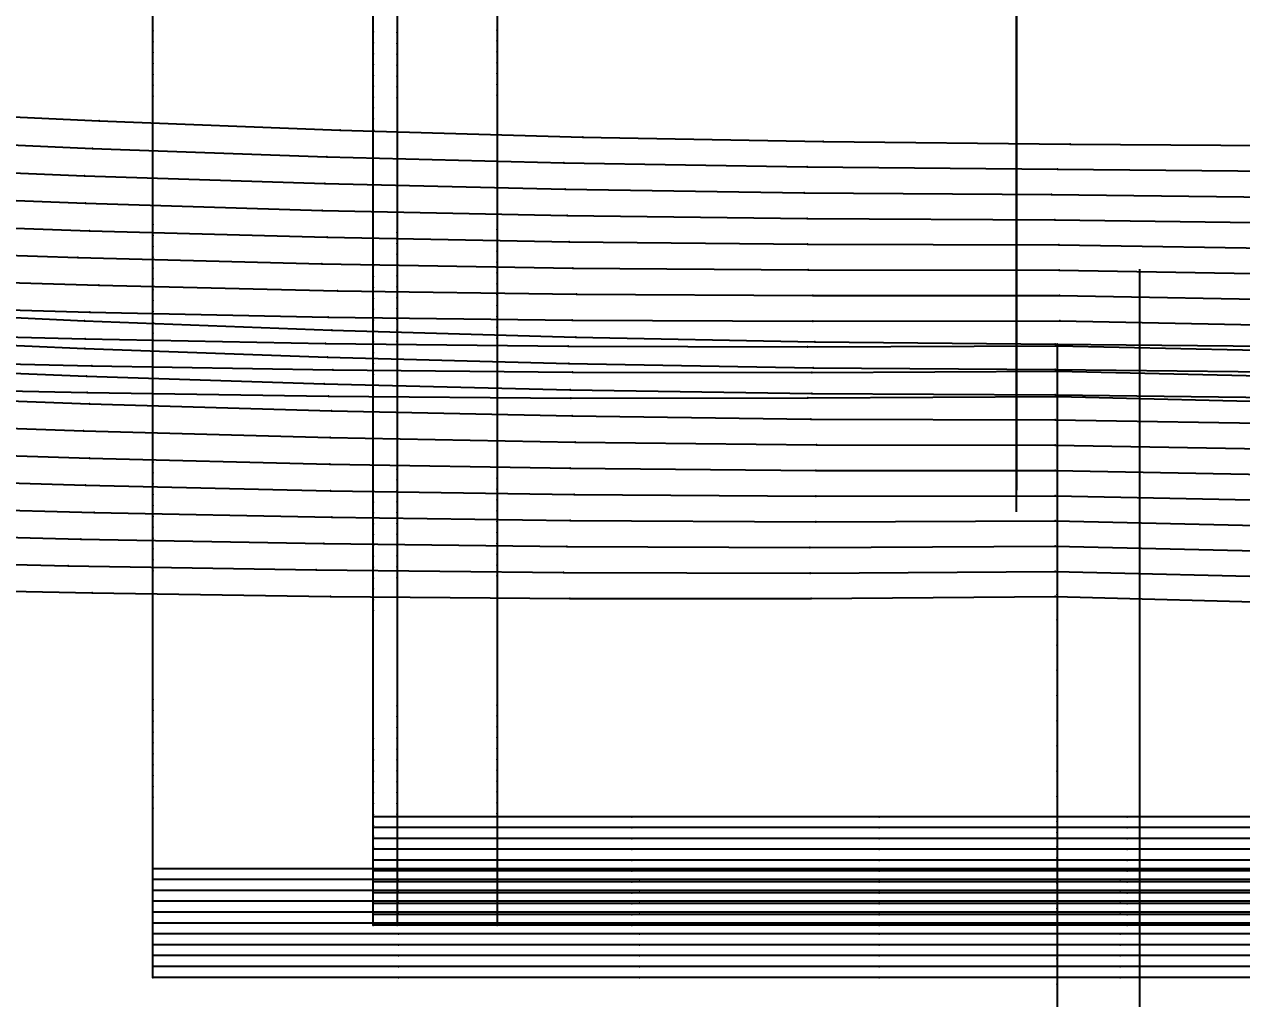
# Model space of a CAD drawing. Extents: x -2408 to 1029, y -526 to 2095.
# Drawn here: x 171.2 to 248.3, y 1393.4 to 1455.2 of the extents above; entities that cross this region are included whole.
import ezdxf

# ---------------------------------------------------------------- set-up
doc = ezdxf.new("R2010")
doc.units = 0

# ---------------------------------------------------------------- blocks, each defined once
blk = doc.blocks.new(' -30')
at = {"layer": '1'}
for points in [[(-259.838398, 988.812748), (-244.782035, 988.103728), (-229.520606, 987.520225), (-214.116548, 987.083314), (-198.889744, 986.803854), (-183.229885, 986.627731), (-167.295553, 986.530983), (-151.580754, 986.653671), (-136.843907, 986.999455), (-122.874949, 987.585204), (-107.751551, 988.469104), (-92.53808, 989.557936), (-77.486431, 990.756362), (-62.287955, 992.040492), (-46.765308, 993.494654), (-31.59976, 995.119355), (-16.677405, 996.901347), (-1.553066, 998.875569)], [(478.035278, 518.003273), (478.035278, 400.671844), (470.295849, 400.671844), (455.062391, 400.671844), (439.954714, 400.671844), (424.677277, 400.671844), (409.399835, 400.671844), (394.208775, 400.671844), (378.931338, 400.671844), (363.353195, 400.671844), (363.353195, 411.401223), (363.353195, 426.458583), (363.353195, 441.515962), (363.353195, 456.552738)]]:
    blk.add_lwpolyline(points, dxfattribs=at)
at = {"layer": '14'}
blk.add_lwpolyline([(-261.339635, 976.171484), (-245.709135, 975.431759), (-230.041771, 974.838048), (-214.56575, 974.39029), (-199.409258, 974.086564), (-184.176903, 973.94043), (-168.404506, 973.803247), (-153.029813, 973.906816), (-137.632361, 974.245926), (-123.507077, 974.803251), (-109.767216, 975.613196), (-94.348727, 976.725192), (-79.364049, 977.862141), (-63.959231, 979.122072), (-49.005641, 980.511038), (-33.632503, 982.122847), (-18.625958, 983.86424), (-3.293244, 985.820636)], dxfattribs=at)
blk.add_lwpolyline([(377.323189, 403.973846), (377.323189, 408.932402), (377.323189, 423.927417), (377.323189, 438.905732), (377.323189, 454.422286), (377.323189, 470.256091), (377.323189, 485.591955), (377.323189, 501.153591), (377.323189, 518.003273), (393.747366, 518.003273), (409.447385, 518.003273), (425.024157, 518.003273), (440.491062, 518.003273), (455.351366, 518.003273), (464.065285, 518.003273), (464.065285, 403.973846), (455.429185, 403.973846), (440.589007, 403.973846), (425.125706, 403.973846), (409.39983, 403.973846), (393.716719, 403.973846)], close=True, dxfattribs=at)
at = {"layer": '2'}
for p in [(-183.229885, 986.627731), (-184.176903, 973.94043), (-184.047356, 973.941116), (377.323189, 403.973846), (378.847198, 403.973846), (385.197182, 403.973846), (363.353195, 400.671844)]:
    blk.add_point(p, dxfattribs=at)
at = {"layer": '3'}
for p in [(-244.782035, 988.103728), (-229.520606, 987.520225), (-214.116548, 987.083314), (-198.889744, 986.803854), (-245.709135, 975.431759), (-230.041771, 974.838048), (-214.56575, 974.39029), (-199.409258, 974.086564), (-184.047356, 958.07069), (-184.047356, 942.971393), (363.353195, 441.515962), (378.847198, 441.014543), (385.197182, 441.209679), (377.323189, 438.905732), (363.353195, 426.458583), (378.847198, 426.013186), (385.197182, 426.124157), (377.323189, 423.927417), (363.353195, 411.401223), (378.847198, 411.011835), (385.197182, 411.051486), (377.323189, 408.932402), (393.716719, 403.973846), (409.39983, 403.973846), (425.125706, 403.973846), (378.931338, 400.671844), (394.208775, 400.671844), (409.399835, 400.671844), (424.677277, 400.671844)]:
    blk.add_point(p, dxfattribs=at)
at = {"layer": '7'}
for p, q in [((-178.812504, 933.120346), (-178.812504, 978.70697)), ((418.122406, 430.18486), (418.122406, 497.763252))]:
    blk.add_line(p, q, dxfattribs=at)
at = {"layer": '8'}
for points in [[(-184.047356, 973.941116), (-184.047356, 958.07069), (-184.047356, 942.971393), (-184.047356, 928.598633)], [(378.847198, 518.003273), (378.847198, 502.284653), (378.847198, 486.964691), (378.847198, 471.449667), (378.847198, 456.448309), (378.847198, 441.014543), (378.847198, 426.013186), (378.847198, 411.011835), (378.847198, 403.973846)], [(385.197182, 518.003273), (385.197182, 502.519689), (385.197182, 487.217317), (385.197182, 471.820325), (385.197182, 456.606662), (385.197182, 441.209679), (385.197182, 426.124157), (385.197182, 411.051486), (385.197182, 403.973846)]]:
    blk.add_lwpolyline(points, dxfattribs=at)
blk = doc.blocks.new(' -31')
at = {"layer": '1'}
for points in [[(-260.811204, 987.051404), (-245.204271, 986.362211), (-230.354188, 985.833593), (-215.338268, 985.438519), (-199.901877, 985.183262), (-184.035778, 985.039444), (-168.025736, 984.886238), (-152.529679, 984.93567), (-138.113903, 985.220737), (-123.104008, 985.77524), (-108.173622, 986.581126), (-93.190491, 987.608126), (-78.160477, 988.752626), (-63.189221, 989.945011), (-47.672531, 991.313117), (-32.73015, 992.82249), (-17.795201, 994.504582), (-2.889159, 996.340467)], [(478.035278, 518.003273), (478.035278, 400.671844), (470.295849, 400.671844), (455.062391, 400.671844), (439.954714, 400.671844), (424.677277, 400.671844), (409.399835, 400.671844), (394.208775, 400.671844), (378.931338, 400.671844), (363.353195, 400.671844), (363.353195, 411.401223), (363.353195, 426.458583), (363.353195, 441.515962), (363.353195, 456.552738)]]:
    blk.add_lwpolyline(points, dxfattribs=at)
at = {"layer": '14'}
blk.add_lwpolyline([(-261.011429, 974.343856), (-245.703807, 973.672048), (-230.309778, 973.133422), (-215.019542, 972.729054), (-199.514269, 972.453655), (-184.176903, 972.34024), (-168.717548, 972.168446), (-153.596564, 972.223744), (-138.452891, 972.497168), (-123.963493, 972.997494), (-110.383136, 973.723837), (-95.06787, 974.769831), (-79.6112, 975.902393), (-64.30798, 977.09257), (-48.879834, 978.444808), (-33.60516, 979.96535), (-18.120015, 981.679498), (-2.882535, 983.53499)], dxfattribs=at)
blk.add_lwpolyline([(377.323189, 403.973846), (377.323189, 408.932402), (377.323189, 423.927417), (377.323189, 438.905732), (377.323189, 454.422286), (377.323189, 470.256091), (377.323189, 485.591955), (377.323189, 501.153591), (377.323189, 518.003273), (393.747366, 518.003273), (409.447385, 518.003273), (425.024157, 518.003273), (440.491062, 518.003273), (455.351366, 518.003273), (464.065285, 518.003273), (464.065285, 403.973846), (455.429185, 403.973846), (440.589007, 403.973846), (425.125706, 403.973846), (409.39983, 403.973846), (393.716719, 403.973846)], close=True, dxfattribs=at)
at = {"layer": '2'}
for p in [(-184.035778, 985.039444), (-184.176903, 972.34024), (-184.047356, 972.340927), (377.323189, 403.973846), (378.847198, 403.973846), (385.197182, 403.973846), (363.353195, 400.671844)]:
    blk.add_point(p, dxfattribs=at)
at = {"layer": '3'}
for p in [(-245.204271, 986.362211), (-230.354188, 985.833593), (-215.338268, 985.438519), (-199.901877, 985.183262), (-245.703807, 973.672048), (-230.309778, 973.133422), (-215.019542, 972.729054), (-199.514269, 972.453655), (-184.047356, 956.470501), (-184.047356, 941.371204), (377.323189, 454.422286), (363.353195, 441.515962), (378.847198, 441.014543), (385.197182, 441.209679), (377.323189, 438.905732), (363.353195, 426.458583), (378.847198, 426.013186), (385.197182, 426.124157), (377.323189, 423.927417), (363.353195, 411.401223), (378.847198, 411.011835), (385.197182, 411.051486), (377.323189, 408.932402), (393.716719, 403.973846), (409.39983, 403.973846), (425.125706, 403.973846), (378.931338, 400.671844), (394.208775, 400.671844), (409.399835, 400.671844), (424.677277, 400.671844)]:
    blk.add_point(p, dxfattribs=at)
at = {"layer": '7'}
for p, q in [((-178.812504, 933.120346), (-178.812504, 978.70697)), ((418.122406, 430.18486), (418.122406, 497.763252))]:
    blk.add_line(p, q, dxfattribs=at)
at = {"layer": '8'}
for points in [[(-184.047356, 972.340927), (-184.047356, 956.470501), (-184.047356, 941.371204), (-184.047356, 926.998444)], [(378.847198, 518.003273), (378.847198, 502.284653), (378.847198, 486.964691), (378.847198, 471.449667), (378.847198, 456.448309), (378.847198, 441.014543), (378.847198, 426.013186), (378.847198, 411.011835), (378.847198, 403.973846)], [(385.197182, 518.003273), (385.197182, 502.519689), (385.197182, 487.217317), (385.197182, 471.820325), (385.197182, 456.606662), (385.197182, 441.209679), (385.197182, 426.124157), (385.197182, 411.051486), (385.197182, 403.973846)]]:
    blk.add_lwpolyline(points, dxfattribs=at)
blk = doc.blocks.new(' -32')
at = {"layer": '1'}
for points in [[(-260.936463, 985.257985), (-245.709809, 984.630858), (-230.488011, 984.128957), (-215.247587, 983.767109), (-200.095667, 983.551712), (-184.421997, 983.443756), (-168.741345, 983.257658), (-153.297777, 983.255747), (-138.28339, 983.491439), (-123.274546, 983.983495), (-108.376018, 984.727066), (-93.392798, 985.703898), (-78.046169, 986.826902), (-63.073899, 987.964787), (-47.80115, 989.241333), (-32.854437, 990.673366), (-17.580763, 992.310636), (-2.66784, 994.062031)], [(478.035278, 518.003273), (478.035278, 400.671844), (470.295849, 400.671844), (455.062391, 400.671844), (439.954714, 400.671844), (424.677277, 400.671844), (409.399835, 400.671844), (394.208775, 400.671844), (378.931338, 400.671844), (363.353195, 400.671844), (363.353195, 411.401223), (363.353195, 426.458583), (363.353195, 441.515962), (363.353195, 456.552738)]]:
    blk.add_lwpolyline(points, dxfattribs=at)
at = {"layer": '14'}
blk.add_lwpolyline([(-261.241835, 972.55637), (-245.599616, 971.918152), (-230.517079, 971.43226), (-214.931823, 971.059083), (-199.600349, 970.822056), (-184.176903, 970.740051), (-168.658013, 970.535171), (-153.193248, 970.556179), (-137.648987, 970.799077), (-122.742367, 971.275087), (-109.357197, 971.949746), (-94.181815, 972.942468), (-78.860494, 974.031315), (-63.695884, 975.163998), (-48.400329, 976.438115), (-33.260954, 977.872553), (-17.902589, 979.495559), (-2.796827, 981.250458)], dxfattribs=at)
blk.add_lwpolyline([(377.323189, 403.973846), (377.323189, 408.932402), (377.323189, 423.927417), (377.323189, 438.905732), (377.323189, 454.422286), (377.323189, 470.256091), (377.323189, 485.591955), (377.323189, 501.153591), (377.323189, 518.003273), (393.747366, 518.003273), (409.447385, 518.003273), (425.024157, 518.003273), (440.491062, 518.003273), (455.351366, 518.003273), (464.065285, 518.003273), (464.065285, 403.973846), (455.429185, 403.973846), (440.589007, 403.973846), (425.125706, 403.973846), (409.39983, 403.973846), (393.716719, 403.973846)], close=True, dxfattribs=at)
at = {"layer": '2'}
for p in [(-184.421997, 983.443756), (-184.176903, 970.740051), (-184.047356, 970.740738), (377.323189, 403.973846), (378.847198, 403.973846), (385.197182, 403.973846), (363.353195, 400.671844)]:
    blk.add_point(p, dxfattribs=at)
at = {"layer": '3'}
for p in [(-245.709809, 984.630858), (-230.488011, 984.128957), (-215.247587, 983.767109), (-200.095667, 983.551712), (-245.599616, 971.918152), (-230.517079, 971.43226), (-214.931823, 971.059083), (-199.600349, 970.822056), (-184.047356, 954.870277), (-184.047356, 939.770982), (377.323189, 454.422286), (363.353195, 441.515962), (378.847198, 441.014543), (385.197182, 441.209679), (377.323189, 438.905732), (363.353195, 426.458583), (378.847198, 426.013186), (385.197182, 426.124157), (377.323189, 423.927417), (363.353195, 411.401223), (378.847198, 411.011835), (385.197182, 411.051486), (377.323189, 408.932402), (393.716719, 403.973846), (409.39983, 403.973846), (425.125706, 403.973846), (378.931338, 400.671844), (394.208775, 400.671844), (409.399835, 400.671844), (424.677277, 400.671844)]:
    blk.add_point(p, dxfattribs=at)
at = {"layer": '7'}
for p, q in [((-178.812504, 933.120346), (-178.812504, 978.70697)), ((418.122406, 430.18486), (418.122406, 497.763252))]:
    blk.add_line(p, q, dxfattribs=at)
at = {"layer": '8'}
for points in [[(-184.047356, 970.740738), (-184.047356, 954.870277), (-184.047356, 939.770982), (-184.047356, 925.398254)], [(378.847198, 518.003273), (378.847198, 502.284653), (378.847198, 486.964691), (378.847198, 471.449667), (378.847198, 456.448309), (378.847198, 441.014543), (378.847198, 426.013186), (378.847198, 411.011835), (378.847198, 403.973846)], [(385.197182, 518.003273), (385.197182, 502.519689), (385.197182, 487.217317), (385.197182, 471.820325), (385.197182, 456.606662), (385.197182, 441.209679), (385.197182, 426.124157), (385.197182, 411.051486), (385.197182, 403.973846)]]:
    blk.add_lwpolyline(points, dxfattribs=at)
blk = doc.blocks.new(' -33')
at = {"layer": '1'}
for points in [[(-261.085788, 983.47635), (-245.656514, 982.886327), (-230.644244, 982.430943), (-215.128314, 982.099588), (-199.895578, 981.917391), (-184.203281, 981.841354), (-168.302886, 981.625979), (-153.421344, 981.587268), (-138.063449, 981.77681), (-123.30094, 982.206119), (-108.548373, 982.887436), (-93.220462, 983.840879), (-77.994136, 984.911791), (-62.676554, 986.02466), (-47.469065, 987.237479), (-32.175066, 988.635625), (-17.231059, 990.164291), (-1.969221, 991.878756)], [(478.035278, 518.003273), (478.035278, 400.671844), (470.295849, 400.671844), (455.062391, 400.671844), (439.954714, 400.671844), (424.677277, 400.671844), (409.399835, 400.671844), (394.208775, 400.671844), (378.931338, 400.671844), (363.353195, 400.671844), (363.353195, 411.401223), (363.353195, 426.458583), (363.353195, 441.515962), (363.353195, 456.552738)]]:
    blk.add_lwpolyline(points, dxfattribs=at)
at = {"layer": '14'}
blk.add_lwpolyline([(-260.647239, 970.744228), (-245.398865, 970.170211), (-230.056463, 969.719094), (-214.797145, 969.392556), (-199.667877, 969.191777), (-184.176903, 969.139862), (-168.618175, 968.90364), (-153.351338, 968.887478), (-138.070011, 969.078373), (-122.802072, 969.506927), (-109.028211, 970.142768), (-94.02832, 971.073364), (-78.878119, 972.11656), (-63.88798, 973.191219), (-48.760762, 974.383247), (-33.792318, 975.723587), (-18.838223, 977.222051), (-3.65813, 978.89639)], dxfattribs=at)
blk.add_lwpolyline([(377.323189, 403.973846), (377.323189, 408.932402), (377.323189, 423.927417), (377.323189, 438.905732), (377.323189, 454.422286), (377.323189, 470.256091), (377.323189, 485.591955), (377.323189, 501.153591), (377.323189, 518.003273), (393.747366, 518.003273), (409.447385, 518.003273), (425.024157, 518.003273), (440.491062, 518.003273), (455.351366, 518.003273), (464.065285, 518.003273), (464.065285, 403.973846), (455.429185, 403.973846), (440.589007, 403.973846), (425.125706, 403.973846), (409.39983, 403.973846), (393.716719, 403.973846)], close=True, dxfattribs=at)
at = {"layer": '2'}
for p in [(-184.203281, 981.841354), (-184.176903, 969.139862), (-184.047356, 969.140549), (377.323189, 403.973846), (378.847198, 403.973846), (385.197182, 403.973846), (363.353195, 400.671844)]:
    blk.add_point(p, dxfattribs=at)
at = {"layer": '3'}
for p in [(-245.656514, 982.886327), (-230.644244, 982.430943), (-215.128314, 982.099588), (-199.895578, 981.917391), (-245.398865, 970.170211), (-230.056463, 969.719094), (-214.797145, 969.392556), (-199.667877, 969.191777), (-184.047356, 953.270088), (-184.047356, 938.170793), (377.323189, 454.422286), (363.353195, 441.515962), (378.847198, 441.014543), (385.197182, 441.209679), (377.323189, 438.905732), (363.353195, 426.458583), (378.847198, 426.013186), (385.197182, 426.124157), (377.323189, 423.927417), (363.353195, 411.401223), (378.847198, 411.011835), (385.197182, 411.051486), (377.323189, 408.932402), (393.716719, 403.973846), (409.39983, 403.973846), (425.125706, 403.973846), (378.931338, 400.671844), (394.208775, 400.671844), (409.399835, 400.671844), (424.677277, 400.671844)]:
    blk.add_point(p, dxfattribs=at)
at = {"layer": '7'}
for p, q in [((-178.812504, 933.120346), (-178.812504, 978.70697)), ((418.122406, 430.18486), (418.122406, 497.763252))]:
    blk.add_line(p, q, dxfattribs=at)
at = {"layer": '8'}
for points in [[(-184.047356, 969.140549), (-184.047356, 953.270088), (-184.047356, 938.170793), (-184.047356, 923.798065)], [(378.847198, 518.003273), (378.847198, 502.284653), (378.847198, 486.964691), (378.847198, 471.449667), (378.847198, 456.448309), (378.847198, 441.014543), (378.847198, 426.013186), (378.847198, 411.011835), (378.847198, 403.973846)], [(385.197182, 518.003273), (385.197182, 502.519689), (385.197182, 487.217317), (385.197182, 471.820325), (385.197182, 456.606662), (385.197182, 441.209679), (385.197182, 426.124157), (385.197182, 411.051486), (385.197182, 403.973846)]]:
    blk.add_lwpolyline(points, dxfattribs=at)
blk = doc.blocks.new(' -34')
at = {"layer": '1'}
for points in [[(-260.73121, 981.684495), (-245.392154, 981.143215), (-230.338441, 980.727177), (-214.992801, 980.435879), (-199.882371, 980.286679), (-183.960228, 980.237808), (-168.117949, 979.996712), (-153.058748, 979.924763), (-137.707824, 980.071632), (-122.92949, 980.454594), (-108.321638, 981.081657), (-92.998495, 981.988387), (-77.514769, 983.037739), (-62.201781, 984.109423), (-46.844191, 985.280492), (-31.552026, 986.613769), (-16.180549, 988.119587), (-0.918876, 989.7673)], [(478.035278, 518.003273), (478.035278, 400.671844), (470.295849, 400.671844), (455.062391, 400.671844), (439.954714, 400.671844), (424.677277, 400.671844), (409.399835, 400.671844), (394.208775, 400.671844), (378.931338, 400.671844), (363.353195, 400.671844), (363.353195, 411.401223), (363.353195, 426.458583), (363.353195, 441.515962), (363.353195, 456.552738), (363.353195, 471.61011)]]:
    blk.add_lwpolyline(points, dxfattribs=at)
at = {"layer": '14'}
blk.add_lwpolyline([(-261.377122, 968.997943), (-245.786458, 968.44933), (-230.134274, 968.026103), (-214.616884, 967.729416), (-199.32053, 967.560035), (-184.176903, 967.539673), (-168.597613, 967.273836), (-153.015974, 967.224876), (-137.362258, 967.385917), (-122.325415, 967.767123), (-108.80701, 968.340385), (-93.375668, 969.247428), (-77.789987, 970.288667), (-62.368557, 971.359762), (-46.955469, 972.529899), (-31.404846, 973.873655), (-16.018666, 975.369462), (-1.039595, 976.974481)], dxfattribs=at)
blk.add_lwpolyline([(377.323189, 403.973846), (377.323189, 408.932402), (377.323189, 423.927417), (377.323189, 438.905732), (377.323189, 454.422286), (377.323189, 470.256091), (377.323189, 485.591955), (377.323189, 501.153591), (377.323189, 518.003273), (393.747366, 518.003273), (409.447385, 518.003273), (425.024157, 518.003273), (440.491062, 518.003273), (455.351366, 518.003273), (464.065285, 518.003273), (464.065285, 403.973846), (455.429185, 403.973846), (440.589007, 403.973846), (425.125706, 403.973846), (409.39983, 403.973846), (393.716719, 403.973846)], close=True, dxfattribs=at)
at = {"layer": '2'}
for p in [(-183.960228, 980.237808), (-184.176903, 967.539673), (-184.047356, 967.540359), (377.323189, 403.973846), (378.847198, 403.973846), (385.197182, 403.973846), (363.353195, 400.671844)]:
    blk.add_point(p, dxfattribs=at)
at = {"layer": '3'}
for p in [(-245.392154, 981.143215), (-230.338441, 980.727177), (-214.992801, 980.435879), (-199.882371, 980.286679), (-245.786458, 968.44933), (-230.134274, 968.026103), (-214.616884, 967.729416), (-199.32053, 967.560035), (-184.047356, 951.669899), (-184.047356, 936.570604), (363.353195, 456.552738), (378.847198, 456.448309), (385.197182, 456.606662), (377.323189, 454.422286), (363.353195, 441.515962), (378.847198, 441.014543), (385.197182, 441.209679), (377.323189, 438.905732), (363.353195, 426.458583), (378.847198, 426.013186), (385.197182, 426.124157), (377.323189, 423.927417), (363.353195, 411.401223), (378.847198, 411.011835), (385.197182, 411.051486), (377.323189, 408.932402), (393.716719, 403.973846), (409.39983, 403.973846), (425.125706, 403.973846), (378.931338, 400.671844), (394.208775, 400.671844), (409.399835, 400.671844), (424.677277, 400.671844)]:
    blk.add_point(p, dxfattribs=at)
at = {"layer": '7'}
for p, q in [((-178.812504, 933.120346), (-178.812504, 978.70697)), ((418.122406, 430.18486), (418.122406, 497.763252))]:
    blk.add_line(p, q, dxfattribs=at)
at = {"layer": '8'}
for points in [[(-184.047356, 967.540359), (-184.047356, 951.669899), (-184.047356, 936.570604), (-184.047356, 922.197876)], [(378.847198, 518.003273), (378.847198, 502.284653), (378.847198, 486.964691), (378.847198, 471.449667), (378.847198, 456.448309), (378.847198, 441.014543), (378.847198, 426.013186), (378.847198, 411.011835), (378.847198, 403.973846)], [(385.197182, 518.003273), (385.197182, 502.519689), (385.197182, 487.217317), (385.197182, 471.820325), (385.197182, 456.606662), (385.197182, 441.209679), (385.197182, 426.124157), (385.197182, 411.051486), (385.197182, 403.973846)]]:
    blk.add_lwpolyline(points, dxfattribs=at)
blk = doc.blocks.new(' -35')
at = {"layer": '1'}
for points in [[(-261.513174, 979.94598), (-246.148302, 979.438741), (-230.680906, 979.043986), (-214.761059, 978.775616), (-199.831895, 978.658127), (-183.937511, 978.637161), (-167.91933, 978.3671), (-153.273203, 978.263564), (-137.581065, 978.366736), (-122.473683, 978.712175), (-108.132263, 979.284806), (-93.046583, 980.132548), (-77.806866, 981.122235), (-62.730958, 982.135285), (-47.556552, 983.23854), (-32.497701, 984.477851), (-17.328552, 985.87939), (-2.297197, 987.417575)], [(478.035278, 518.003273), (478.035278, 400.671844), (470.295849, 400.671844), (455.062391, 400.671844), (439.954714, 400.671844), (424.677277, 400.671844), (409.399835, 400.671844), (394.208775, 400.671844), (378.931338, 400.671844), (363.353195, 400.671844), (363.353195, 411.401223), (363.353195, 426.458583), (363.353195, 441.515962), (363.353195, 456.552738), (363.353195, 471.61011)]]:
    blk.add_lwpolyline(points, dxfattribs=at)
at = {"layer": '14'}
blk.add_lwpolyline([(-260.541089, 967.200202), (-245.411211, 966.712004), (-230.155305, 966.336682), (-214.929733, 966.076748), (-199.345665, 965.933028), (-184.176903, 965.939484), (-168.595889, 965.645719), (-153.262253, 965.563573), (-137.932319, 965.676814), (-122.572167, 966.011288), (-108.693553, 966.54324), (-93.491526, 967.382021), (-78.130808, 968.373007), (-62.938125, 969.391393), (-47.752126, 970.486082), (-32.422476, 971.732986), (-17.26006, 973.126367), (-1.855956, 974.694953)], dxfattribs=at)
blk.add_lwpolyline([(377.323189, 403.973846), (377.323189, 408.932402), (377.323189, 423.927417), (377.323189, 438.905732), (377.323189, 454.422286), (377.323189, 470.256091), (377.323189, 485.591955), (377.323189, 501.153591), (377.323189, 518.003273), (393.747366, 518.003273), (409.447385, 518.003273), (425.024157, 518.003273), (440.491062, 518.003273), (455.351366, 518.003273), (464.065285, 518.003273), (464.065285, 403.973846), (455.429185, 403.973846), (440.589007, 403.973846), (425.125706, 403.973846), (409.39983, 403.973846), (393.716719, 403.973846)], close=True, dxfattribs=at)
at = {"layer": '2'}
for p in [(-183.937511, 978.637161), (-184.176903, 965.939484), (-184.047356, 965.94017), (377.323189, 403.973846), (378.847198, 403.973846), (385.197182, 403.973846), (363.353195, 400.671844)]:
    blk.add_point(p, dxfattribs=at)
at = {"layer": '3'}
for p in [(-246.148302, 979.438741), (-230.680906, 979.043986), (-214.761059, 978.775616), (-199.831895, 978.658127), (-245.411211, 966.712004), (-230.155305, 966.336682), (-214.929733, 966.076748), (-199.345665, 965.933028), (-184.047356, 950.06971), (-184.047356, 934.970414), (363.353195, 456.552738), (378.847198, 456.448309), (385.197182, 456.606662), (377.323189, 454.422286), (363.353195, 441.515962), (378.847198, 441.014543), (385.197182, 441.209679), (377.323189, 438.905732), (363.353195, 426.458583), (378.847198, 426.013186), (385.197182, 426.124157), (377.323189, 423.927417), (363.353195, 411.401223), (378.847198, 411.011835), (385.197182, 411.051486), (377.323189, 408.932402), (393.716719, 403.973846), (409.39983, 403.973846), (425.125706, 403.973846), (378.931338, 400.671844), (394.208775, 400.671844), (409.399835, 400.671844), (424.677277, 400.671844)]:
    blk.add_point(p, dxfattribs=at)
at = {"layer": '7'}
for p, q in [((-178.812504, 925.101852), (-178.812504, 961.312027)), ((418.122406, 430.18486), (418.122406, 497.763252))]:
    blk.add_line(p, q, dxfattribs=at)
at = {"layer": '8'}
for points in [[(-184.047356, 965.94017), (-184.047356, 950.06971), (-184.047356, 934.970414), (-184.047356, 920.597687)], [(378.847198, 518.003273), (378.847198, 502.284653), (378.847198, 486.964691), (378.847198, 471.449667), (378.847198, 456.448309), (378.847198, 441.014543), (378.847198, 426.013186), (378.847198, 411.011835), (378.847198, 403.973846)], [(385.197182, 518.003273), (385.197182, 502.519689), (385.197182, 487.217317), (385.197182, 471.820325), (385.197182, 456.606662), (385.197182, 441.209679), (385.197182, 426.124157), (385.197182, 411.051486), (385.197182, 403.973846)]]:
    blk.add_lwpolyline(points, dxfattribs=at)
blk = doc.blocks.new(' -36')
at = {"layer": '1'}
for points in [[(-259.899737, 978.131334), (-244.813666, 977.681409), (-229.671196, 977.337734), (-214.526717, 977.118518), (-199.544562, 977.030097), (-183.915882, 977.036591), (-167.950092, 976.741205), (-152.978729, 976.605931), (-137.268569, 976.672079), (-122.12241, 976.976183), (-107.446996, 977.520182), (-92.321248, 978.32941), (-77.600391, 979.250239), (-61.924676, 980.270294), (-47.017724, 981.31363), (-31.357583, 982.547478), (-16.625817, 983.851296), (-0.992572, 985.389894)], [(478.035278, 518.003273), (478.035278, 400.671844), (470.295849, 400.671844), (455.062391, 400.671844), (439.954714, 400.671844), (424.677277, 400.671844), (409.399835, 400.671844), (394.208775, 400.671844), (378.931338, 400.671844), (363.353195, 400.671844), (363.353195, 411.401223), (363.353195, 426.458583), (363.353195, 441.515962), (363.353195, 456.552738), (363.353195, 471.61011)]]:
    blk.add_lwpolyline(points, dxfattribs=at)
at = {"layer": '14'}
blk.add_lwpolyline([(-261.092076, 965.462484), (-245.653449, 964.99914), (-230.120728, 964.650726), (-214.66927, 964.419268), (-199.353692, 964.307202), (-184.176903, 964.339218), (-168.612579, 964.019258), (-152.992621, 963.905906), (-137.318346, 963.990156), (-122.248087, 964.280739), (-108.008745, 964.781739), (-92.393513, 965.599915), (-76.784191, 966.576492), (-61.688111, 967.560906), (-46.088481, 968.647694), (-31.018154, 969.826597), (-15.441047, 971.206677), (-0.29155, 972.69796)], dxfattribs=at)
blk.add_lwpolyline([(377.323189, 403.973846), (377.323189, 408.932402), (377.323189, 423.927417), (377.323189, 438.905732), (377.323189, 454.422286), (377.323189, 470.256091), (377.323189, 485.591955), (377.323189, 501.153591), (377.323189, 518.003273), (393.747366, 518.003273), (409.447385, 518.003273), (425.024157, 518.003273), (440.491062, 518.003273), (455.351366, 518.003273), (464.065285, 518.003273), (464.065285, 403.973846), (455.429185, 403.973846), (440.589007, 403.973846), (425.125706, 403.973846), (409.39983, 403.973846), (393.716719, 403.973846)], close=True, dxfattribs=at)
at = {"layer": '2'}
for p in [(-183.915882, 977.036591), (-184.176903, 964.339218), (-184.047356, 964.339905), (377.323189, 403.973846), (378.847198, 403.973846), (385.197182, 403.973846), (363.353195, 400.671844)]:
    blk.add_point(p, dxfattribs=at)
at = {"layer": '3'}
for p in [(-244.813666, 977.681409), (-229.671196, 977.337734), (-214.526717, 977.118518), (-199.544562, 977.030097), (-245.653449, 964.99914), (-230.120728, 964.650726), (-214.66927, 964.419268), (-199.353692, 964.307202), (-184.047356, 948.469478), (-184.047356, 933.370181), (363.353195, 456.552738), (378.847198, 456.448309), (385.197182, 456.606662), (377.323189, 454.422286), (363.353195, 441.515962), (378.847198, 441.014543), (385.197182, 441.209679), (377.323189, 438.905732), (363.353195, 426.458583), (378.847198, 426.013186), (385.197182, 426.124157), (377.323189, 423.927417), (363.353195, 411.401223), (378.847198, 411.011835), (385.197182, 411.051486), (377.323189, 408.932402), (393.716719, 403.973846), (409.39983, 403.973846), (425.125706, 403.973846), (378.931338, 400.671844), (394.208775, 400.671844), (409.399835, 400.671844), (424.677277, 400.671844)]:
    blk.add_point(p, dxfattribs=at)
at = {"layer": '7'}
for p, q in [((-178.812504, 923.493042), (-178.812504, 959.702759)), ((418.122406, 430.18486), (418.122406, 497.763252))]:
    blk.add_line(p, q, dxfattribs=at)
at = {"layer": '8'}
for points in [[(-184.047356, 964.339905), (-184.047356, 948.469478), (-184.047356, 933.370181), (-184.047356, 918.997421)], [(378.847198, 518.003273), (378.847198, 502.284653), (378.847198, 486.964691), (378.847198, 471.449667), (378.847198, 456.448309), (378.847198, 441.014543), (378.847198, 426.013186), (378.847198, 411.011835), (378.847198, 403.973846)], [(385.197182, 518.003273), (385.197182, 502.519689), (385.197182, 487.217317), (385.197182, 471.820325), (385.197182, 456.606662), (385.197182, 441.209679), (385.197182, 426.124157), (385.197182, 411.051486), (385.197182, 403.973846)]]:
    blk.add_lwpolyline(points, dxfattribs=at)
blk = doc.blocks.new(' -37')
at = {"layer": '1'}
for points in [[(-260.851131, 976.413247), (-245.383191, 975.982942), (-230.272819, 975.66794), (-214.800353, 975.469849), (-199.544714, 975.405111), (-183.895226, 975.435944), (-168.220626, 975.117964), (-153.279971, 974.951985), (-137.539453, 974.981965), (-122.430299, 975.248465), (-107.241461, 975.765536), (-92.23547, 976.488596), (-77.064567, 977.383549), (-62.060307, 978.358986), (-46.897365, 979.384498), (-31.741422, 980.503482), (-16.317787, 981.804686), (-1.187583, 983.235286)], [(478.035278, 518.003273), (478.035278, 400.671844), (470.295849, 400.671844), (455.062391, 400.671844), (439.954714, 400.671844), (424.677277, 400.671844), (409.399835, 400.671844), (394.208775, 400.671844), (378.931338, 400.671844), (363.353195, 400.671844), (363.353195, 411.401223), (363.353195, 426.458583), (363.353195, 441.515962), (363.353195, 456.552738), (363.353195, 471.61011)]]:
    blk.add_lwpolyline(points, dxfattribs=at)
at = {"layer": '14'}
blk.add_lwpolyline([(-260.7973, 963.703712), (-245.111403, 963.272636), (-230.031804, 962.968394), (-214.92123, 962.770408), (-199.345019, 962.682694), (-184.176903, 962.739029), (-168.647246, 962.39452), (-153.323367, 962.252045), (-138.031799, 962.292988), (-122.676535, 962.538026), (-107.428407, 963.02208), (-92.064057, 963.779385), (-76.738085, 964.702722), (-61.242214, 965.685371), (-45.924747, 966.711602), (-30.453256, 967.865643), (-15.155917, 969.160966), (0.128787, 970.603535)], dxfattribs=at)
blk.add_lwpolyline([(377.323189, 403.973846), (377.323189, 408.932402), (377.323189, 423.927417), (377.323189, 438.905732), (377.323189, 454.422286), (377.323189, 470.256091), (377.323189, 485.591955), (377.323189, 501.153591), (377.323189, 518.003273), (393.747366, 518.003273), (409.447385, 518.003273), (425.024157, 518.003273), (440.491062, 518.003273), (455.351366, 518.003273), (464.065285, 518.003273), (464.065285, 403.973846), (455.429185, 403.973846), (440.589007, 403.973846), (425.125706, 403.973846), (409.39983, 403.973846), (393.716719, 403.973846)], close=True, dxfattribs=at)
at = {"layer": '2'}
for p in [(-183.895226, 975.435944), (-184.176903, 962.739029), (-184.047356, 962.739716), (377.323189, 403.973846), (378.847198, 403.973846), (385.197182, 403.973846), (363.353195, 400.671844)]:
    blk.add_point(p, dxfattribs=at)
at = {"layer": '3'}
for p in [(-245.383191, 975.982942), (-230.272819, 975.66794), (-214.800353, 975.469849), (-199.544714, 975.405111), (-245.111403, 963.272636), (-230.031804, 962.968394), (-214.92123, 962.770408), (-199.345019, 962.682694), (-184.047356, 946.869289), (363.353195, 456.552738), (378.847198, 456.448309), (385.197182, 456.606662), (377.323189, 454.422286), (363.353195, 441.515962), (378.847198, 441.014543), (385.197182, 441.209679), (377.323189, 438.905732), (363.353195, 426.458583), (378.847198, 426.013186), (385.197182, 426.124157), (377.323189, 423.927417), (363.353195, 411.401223), (378.847198, 411.011835), (385.197182, 411.051486), (377.323189, 408.932402), (393.716719, 403.973846), (409.39983, 403.973846), (425.125706, 403.973846), (378.931338, 400.671844), (394.208775, 400.671844), (409.399835, 400.671844), (424.677277, 400.671844)]:
    blk.add_point(p, dxfattribs=at)
at = {"layer": '7'}
for p, q in [((-178.812504, 921.884689), (-178.812504, 958.093872)), ((418.122406, 430.18486), (418.122406, 497.763252))]:
    blk.add_line(p, q, dxfattribs=at)
at = {"layer": '8'}
for points in [[(-184.047356, 962.739716), (-184.047356, 946.869289), (-184.047356, 931.769992), (-184.047356, 917.397232)], [(378.847198, 518.003273), (378.847198, 502.284653), (378.847198, 486.964691), (378.847198, 471.449667), (378.847198, 456.448309), (378.847198, 441.014543), (378.847198, 426.013186), (378.847198, 411.011835), (378.847198, 403.973846)], [(385.197182, 518.003273), (385.197182, 502.519689), (385.197182, 487.217317), (385.197182, 471.820325), (385.197182, 456.606662), (385.197182, 441.209679), (385.197182, 426.124157), (385.197182, 411.051486), (385.197182, 403.973846)]]:
    blk.add_lwpolyline(points, dxfattribs=at)
blk = doc.blocks.new(' -38')
at = {"layer": '1'}
for points in [[(-261.044984, 974.676492), (-245.667599, 974.280945), (-230.429886, 973.992507), (-215.048551, 973.822596), (-199.881571, 973.781331), (-184.02483, 973.838501), (-168.394548, 973.496167), (-153.050934, 973.299164), (-137.526505, 973.297012), (-122.070491, 973.529049), (-106.553574, 974.011844), (-91.257077, 974.710421), (-75.758579, 975.59908), (-60.626937, 976.556257), (-45.135723, 977.568164), (-29.691034, 978.673379), (-14.218645, 979.93966), (0.737898, 981.308098)], [(478.035278, 518.003273), (478.035278, 400.671844), (470.295849, 400.671844), (455.062391, 400.671844), (439.954714, 400.671844), (424.677277, 400.671844), (409.399835, 400.671844), (394.208775, 400.671844), (378.931338, 400.671844), (363.353195, 400.671844), (363.353195, 411.401223), (363.353195, 426.458583), (363.353195, 441.515962), (363.353195, 456.552738), (363.353195, 471.61011)]]:
    blk.add_lwpolyline(points, dxfattribs=at)
at = {"layer": '14'}
blk.add_lwpolyline([(-261.190993, 961.973783), (-245.947095, 961.584031), (-230.551053, 961.299384), (-215.148676, 961.123001), (-199.740959, 961.05943), (-184.176903, 961.13884), (-168.699438, 960.771431), (-153.117159, 960.599375), (-137.509077, 960.612319), (-121.800199, 960.831968), (-106.173003, 961.29453), (-91.127607, 962.000058), (-76.121077, 962.872303), (-60.939983, 963.810147), (-45.940806, 964.778603), (-30.948843, 965.841704), (-15.800026, 967.057728), (-0.82938, 968.401779)], dxfattribs=at)
blk.add_lwpolyline([(377.323189, 403.973846), (377.323189, 408.932402), (377.323189, 423.927417), (377.323189, 438.905732), (377.323189, 454.422286), (377.323189, 470.256091), (377.323189, 485.591955), (377.323189, 501.153591), (377.323189, 518.003273), (393.747366, 518.003273), (409.447385, 518.003273), (425.024157, 518.003273), (440.491062, 518.003273), (455.351366, 518.003273), (464.065285, 518.003273), (464.065285, 403.973846), (455.429185, 403.973846), (440.589007, 403.973846), (425.125706, 403.973846), (409.39983, 403.973846), (393.716719, 403.973846)], close=True, dxfattribs=at)
at = {"layer": '2'}
for p in [(-184.02483, 973.838501), (-184.176903, 961.13884), (-184.047356, 961.139526), (377.323189, 403.973846), (378.847198, 403.973846), (385.197182, 403.973846), (363.353195, 400.671844)]:
    blk.add_point(p, dxfattribs=at)
at = {"layer": '3'}
for p in [(-245.667599, 974.280945), (-230.429886, 973.992507), (-215.048551, 973.822596), (-199.881571, 973.781331), (-245.947095, 961.584031), (-230.551053, 961.299384), (-215.148676, 961.123001), (-199.740959, 961.05943), (-184.047356, 945.2691), (363.353195, 456.552738), (378.847198, 456.448309), (385.197182, 456.606662), (377.323189, 454.422286), (363.353195, 441.515962), (378.847198, 441.014543), (385.197182, 441.209679), (377.323189, 438.905732), (363.353195, 426.458583), (378.847198, 426.013186), (385.197182, 426.124157), (377.323189, 423.927417), (363.353195, 411.401223), (378.847198, 411.011835), (385.197182, 411.051486), (377.323189, 408.932402), (393.716719, 403.973846), (409.39983, 403.973846), (425.125706, 403.973846), (378.931338, 400.671844), (394.208775, 400.671844), (409.399835, 400.671844), (424.677277, 400.671844)]:
    blk.add_point(p, dxfattribs=at)
at = {"layer": '7'}
for p, q in [((-178.812504, 920.276642), (-178.812504, 956.485443)), ((418.122406, 430.18486), (418.122406, 497.763252))]:
    blk.add_line(p, q, dxfattribs=at)
at = {"layer": '8'}
for points in [[(-184.047356, 961.139526), (-184.047356, 945.2691), (-184.047356, 930.169803), (-184.047356, 915.797043)], [(378.847198, 518.003273), (378.847198, 502.284653), (378.847198, 486.964691), (378.847198, 471.449667), (378.847198, 456.448309), (378.847198, 441.014543), (378.847198, 426.013186), (378.847198, 411.011835), (378.847198, 403.973846)], [(385.197182, 518.003273), (385.197182, 502.519689), (385.197182, 487.217317), (385.197182, 471.820325), (385.197182, 456.606662), (385.197182, 441.209679), (385.197182, 426.124157), (385.197182, 411.051486), (385.197182, 403.973846)]]:
    blk.add_lwpolyline(points, dxfattribs=at)
blk = doc.blocks.new(' -39')
at = {"layer": '1'}
for points in [[(-260.634175, 972.92972), (-245.262398, 972.569122), (-229.984739, 972.31231), (-214.791414, 972.174482), (-199.605925, 972.159095), (-184.01516, 972.238312), (-168.397196, 971.872528), (-153.201127, 971.651481), (-138.134021, 971.615115), (-122.854594, 971.794226), (-107.343622, 972.210434), (-92.366279, 972.831552), (-76.54396, 973.693286), (-61.552963, 974.611547), (-46.302817, 975.56963), (-31.0579, 976.601998), (-15.713613, 977.784027), (-0.490311, 979.102427)], [(478.035278, 518.003273), (478.035278, 400.671844), (470.295849, 400.671844), (455.062391, 400.671844), (439.954714, 400.671844), (424.677277, 400.671844), (409.399835, 400.671844), (394.208775, 400.671844), (378.931338, 400.671844), (363.353195, 400.671844), (363.353195, 411.401223), (363.353195, 426.458583), (363.353195, 441.515962), (363.353195, 456.552738), (363.353195, 471.61011)]]:
    blk.add_lwpolyline(points, dxfattribs=at)
at = {"layer": '14'}
blk.add_lwpolyline([(-262.319546, 960.2692), (-246.748947, 959.896897), (-231.040638, 959.631903), (-215.351973, 959.477067), (-199.705454, 959.436699), (-184.176903, 959.538651), (-168.312557, 959.14157), (-152.936417, 958.948605), (-137.689682, 958.930158), (-122.390639, 959.100798), (-107.151342, 959.490952), (-91.728331, 960.147581), (-76.344232, 960.998653), (-60.781414, 961.935), (-45.404531, 962.89571), (-30.034311, 963.942842), (-14.502688, 965.140545), (0.846659, 966.471685)], dxfattribs=at)
blk.add_lwpolyline([(377.323189, 403.973846), (377.323189, 408.932402), (377.323189, 423.927417), (377.323189, 438.905732), (377.323189, 454.422286), (377.323189, 470.256091), (377.323189, 485.591955), (377.323189, 501.153591), (377.323189, 518.003273), (393.747366, 518.003273), (409.447385, 518.003273), (425.024157, 518.003273), (440.491062, 518.003273), (455.351366, 518.003273), (464.065285, 518.003273), (464.065285, 403.973846), (455.429185, 403.973846), (440.589007, 403.973846), (425.125706, 403.973846), (409.39983, 403.973846), (393.716719, 403.973846)], close=True, dxfattribs=at)
at = {"layer": '2'}
for p in [(-184.01516, 972.238312), (-184.176903, 959.538651), (-184.047356, 959.539337), (377.323189, 403.973846), (378.847198, 403.973846), (385.197182, 403.973846), (363.353195, 400.671844)]:
    blk.add_point(p, dxfattribs=at)
at = {"layer": '3'}
for p in [(-245.262398, 972.569122), (-229.984739, 972.31231), (-214.791414, 972.174482), (-199.605925, 972.159095), (-246.748947, 959.896897), (-231.040638, 959.631903), (-215.351973, 959.477067), (-199.705454, 959.436699), (-184.047356, 943.668911), (363.353195, 456.552738), (378.847198, 456.448309), (385.197182, 456.606662), (377.323189, 454.422286), (363.353195, 441.515962), (378.847198, 441.014543), (385.197182, 441.209679), (377.323189, 438.905732), (363.353195, 426.458583), (378.847198, 426.013186), (385.197182, 426.124157), (377.323189, 423.927417), (363.353195, 411.401223), (378.847198, 411.011835), (385.197182, 411.051486), (377.323189, 408.932402), (393.716719, 403.973846), (409.39983, 403.973846), (425.125706, 403.973846), (378.931338, 400.671844), (394.208775, 400.671844), (409.399835, 400.671844), (424.677277, 400.671844)]:
    blk.add_point(p, dxfattribs=at)
at = {"layer": '7'}
for p, q in [((-178.812504, 918.669662), (-178.812504, 954.878311)), ((418.122406, 430.18486), (418.122406, 497.763252))]:
    blk.add_line(p, q, dxfattribs=at)
at = {"layer": '8'}
for points in [[(-184.047356, 959.539337), (-184.047356, 943.668911), (-184.047356, 928.569614), (-184.047356, 914.196854)], [(378.847198, 518.003273), (378.847198, 502.284653), (378.847198, 486.964691), (378.847198, 471.449667), (378.847198, 456.448309), (378.847198, 441.014543), (378.847198, 426.013186), (378.847198, 411.011835), (378.847198, 403.973846)], [(385.197182, 518.003273), (385.197182, 502.519689), (385.197182, 487.217317), (385.197182, 471.820325), (385.197182, 456.606662), (385.197182, 441.209679), (385.197182, 426.124157), (385.197182, 411.051486), (385.197182, 403.973846)]]:
    blk.add_lwpolyline(points, dxfattribs=at)
blk = doc.blocks.new(' -40')
at = {"layer": '1'}
for points in [[(-260.908913, 971.207985), (-245.558737, 970.877499), (-230.243138, 970.646141), (-214.890014, 970.529725), (-199.864877, 970.535647), (-184.007473, 970.638123), (-168.312085, 970.248635), (-153.059081, 970.003416), (-137.860823, 969.94036), (-122.501798, 970.086932), (-107.011304, 970.459098), (-91.66347, 971.054746), (-76.239994, 971.863291), (-60.970871, 972.770291), (-45.639813, 973.702428), (-30.53561, 974.688643), (-15.217954, 975.818684), (-0.072431, 977.073929)], [(478.035278, 518.003273), (478.035278, 400.671844), (470.295849, 400.671844), (455.062391, 400.671844), (439.954714, 400.671844), (424.677277, 400.671844), (409.399835, 400.671844), (394.208775, 400.671844), (378.931338, 400.671844), (363.353195, 400.671844), (363.353195, 411.401223), (363.353195, 426.458583), (363.353195, 441.515962), (363.353195, 456.552738), (363.353195, 471.61011)]]:
    blk.add_lwpolyline(points, dxfattribs=at)
at = {"layer": '14'}
blk.add_lwpolyline([(-260.955345, 958.503785), (-245.236538, 958.169516), (-230.130797, 957.950152), (-214.947815, 957.829879), (-199.654171, 957.815185), (-184.176903, 957.938461), (-168.392959, 957.520888), (-152.780794, 957.299794), (-137.241788, 957.254429), (-121.614295, 957.400194), (-106.020683, 957.768573), (-90.971427, 958.373221), (-75.960604, 959.169212), (-60.766476, 960.059615), (-45.762077, 960.967268), (-30.763123, 961.942919), (-15.596995, 963.048272), (-0.616066, 964.278806)], dxfattribs=at)
blk.add_lwpolyline([(377.323189, 403.973846), (377.323189, 408.932402), (377.323189, 423.927417), (377.323189, 438.905732), (377.323189, 454.422286), (377.323189, 470.256091), (377.323189, 485.591955), (377.323189, 501.153591), (377.323189, 518.003273), (393.747366, 518.003273), (409.447385, 518.003273), (425.024157, 518.003273), (440.491062, 518.003273), (455.351366, 518.003273), (464.065285, 518.003273), (464.065285, 403.973846), (455.429185, 403.973846), (440.589007, 403.973846), (425.125706, 403.973846), (409.39983, 403.973846), (393.716719, 403.973846)], close=True, dxfattribs=at)
at = {"layer": '2'}
for p in [(-184.007473, 970.638123), (-184.176903, 957.938461), (-184.047356, 957.939148), (377.323189, 403.973846), (378.847198, 403.973846), (385.197182, 403.973846), (363.353195, 400.671844)]:
    blk.add_point(p, dxfattribs=at)
at = {"layer": '3'}
for p in [(-245.558737, 970.877499), (-230.243138, 970.646141), (-214.890014, 970.529725), (-199.864877, 970.535647), (-245.236538, 958.169516), (-230.130797, 957.950152), (-214.947815, 957.829879), (-199.654171, 957.815185), (-184.047356, 942.068687), (363.353195, 456.552738), (378.847198, 456.448309), (385.197182, 456.606662), (377.323189, 454.422286), (363.353195, 441.515962), (378.847198, 441.014543), (385.197182, 441.209679), (377.323189, 438.905732), (363.353195, 426.458583), (378.847198, 426.013186), (385.197182, 426.124157), (377.323189, 423.927417), (363.353195, 411.401223), (378.847198, 411.011835), (385.197182, 411.051486), (377.323189, 408.932402), (393.716719, 403.973846), (409.39983, 403.973846), (425.125706, 403.973846), (378.931338, 400.671844), (394.208775, 400.671844), (409.399835, 400.671844), (424.677277, 400.671844)]:
    blk.add_point(p, dxfattribs=at)
at = {"layer": '7'}
for p, q in [((-178.812504, 917.062302), (-178.812504, 953.270493)), ((418.122406, 430.18486), (418.122406, 497.763252))]:
    blk.add_line(p, q, dxfattribs=at)
at = {"layer": '8'}
for points in [[(-184.047356, 957.939148), (-184.047356, 942.068687), (-184.047356, 926.969392), (-184.047356, 912.596664)], [(378.847198, 518.003273), (378.847198, 502.284653), (378.847198, 486.964691), (378.847198, 471.449667), (378.847198, 456.448309), (378.847198, 441.014543), (378.847198, 426.013186), (378.847198, 411.011835), (378.847198, 403.973846)], [(385.197182, 518.003273), (385.197182, 502.519689), (385.197182, 487.217317), (385.197182, 471.820325), (385.197182, 456.606662), (385.197182, 441.209679), (385.197182, 426.124157), (385.197182, 411.051486), (385.197182, 403.973846)]]:
    blk.add_lwpolyline(points, dxfattribs=at)

msp = doc.modelspace()

# ---------------------------------------------------------------- block references
at = {"layer": '1'}
for name, p in [(' -32', (-184.050523, 999.622732)), (' -30', (-184.050297, 1001.000083)), (' -31', (-184.050388, 1000.311413)), (' -33', (-184.050694, 998.934067)), (' -34', (-184.050758, 998.245407)), (' -35', (-184.051047, 997.556724)), (' -36', (-184.051123, 996.868036)), (' -37', (-184.051318, 996.179365)), (' -38', (-184.051331, 995.490688)), (' -39', (-184.051506, 994.802025)), (' -40', (-184.051738, 994.113352)), (' -32', (420.69429, 460.98861)), (' -30', (420.69429, 460.98861)), (' -34', (420.69429, 460.98861)), (' -36', (420.69429, 460.98861)), (' -38', (420.69429, 460.98861)), (' -33', (420.69429, 460.98861)), (' -35', (420.69429, 460.98861)), (' -37', (420.69429, 460.98861)), (' -31', (420.69429, 460.98861)), (' -39', (420.69429, 460.98861)), (' -40', (420.69429, 460.98861))]:
    msp.add_blockref(name, p, dxfattribs=at)

doc.saveas('drawing.dxf')
